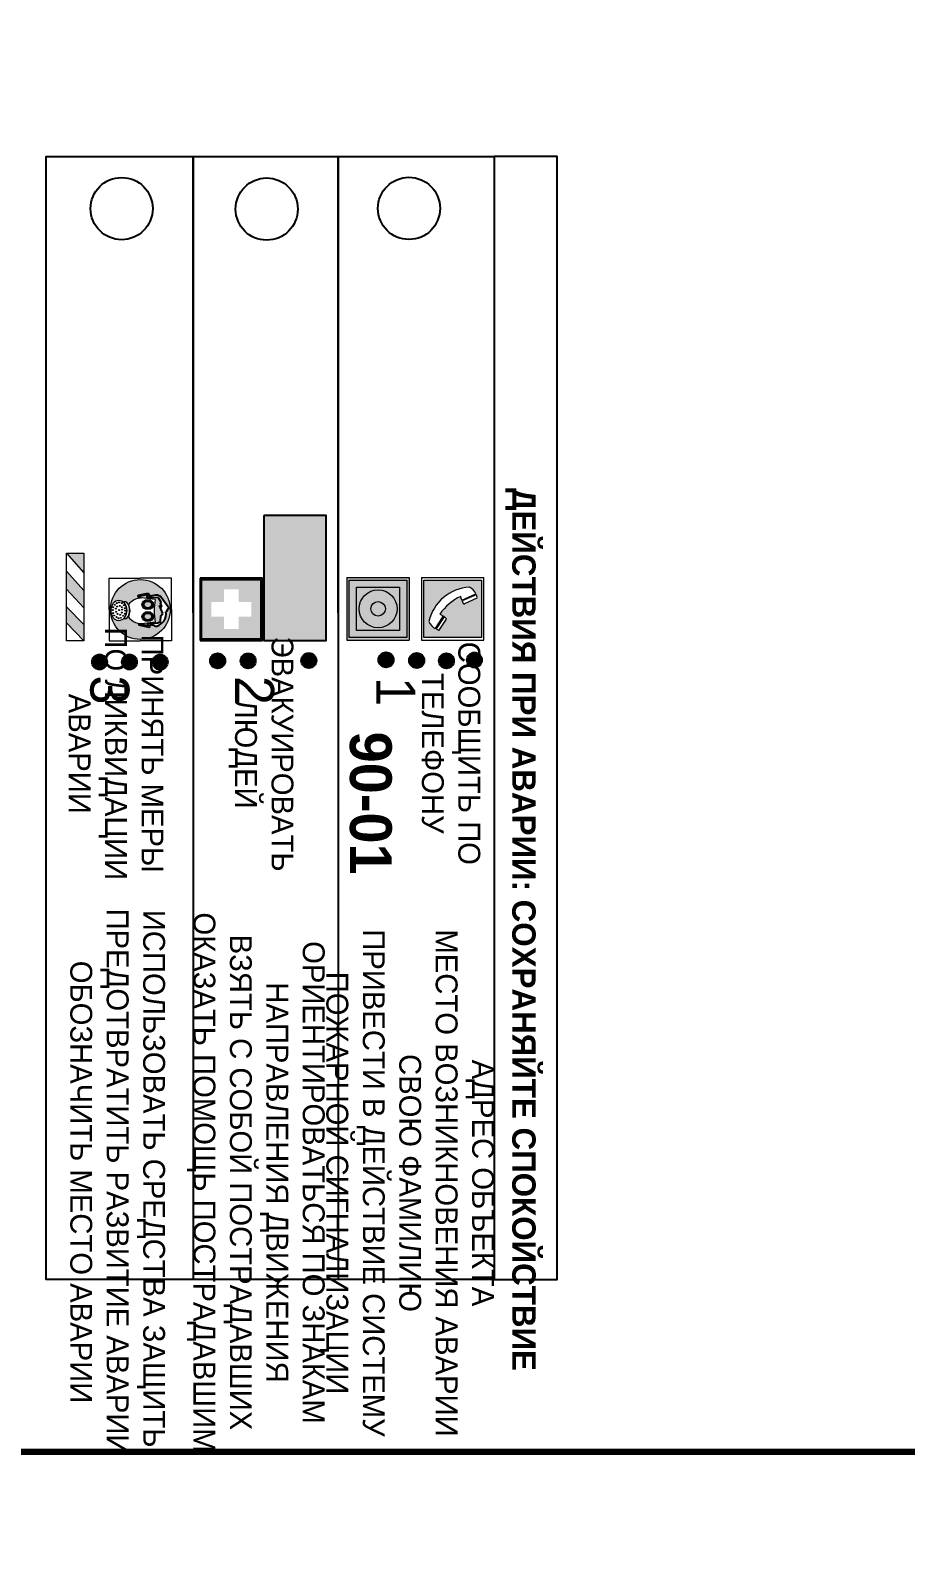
# Model space of a CAD drawing. Header units: millimetres. Extents: x 13114 to 67229, y 22859 to 38520.
# Drawn here: x 17861.4 to 17973.5, y 30485.7 to 30681.1 of the extents above; entities that cross this region are included whole.
import ezdxf

# ---------------------------------------------------------------- set-up
doc = ezdxf.new("R2010")
doc.units = ezdxf.units.MM
doc.styles.add('обычный', font='arial.ttf')

# ---------------------------------------------------------------- blocks, each defined once
blk = doc.blocks.new('A$C38D26F80')
h = blk.add_hatch(color=5)
h.dxf.hatch_style = 1
h.paths.add_polyline_path([(-8.77, -4.48, 1), (-0.19, -4.48, 1)])
h.paths.add_polyline_path([(-6.75, -3.58), (-6.75, -3.31), (-6.62, -3.22), (-6.5, -3.22), (-6.42, -3.3), (-6.39, -3.28), (-6.59, -2.23), (-6.59, -2.01), (-6.38, -1.58), (-4.76, -0.4), (-4.13, -0.79, -0.362848), (-2.1, -2.1, -0.201049), (-2.17, -2.48, 0.085434), (-2.26, -3.13), (-1.9, -3.16), (-2.25, -4.7), (-2.4, -4.59), (-2.43, -4.34), (-2.36, -4.34), (-2.14, -3.34), (-2.47, -3.42), (-2.58, -1.95), (-2.77, -1.58), (-3.58, -1.52), (-3.92, -1.26), (-5.05, -1.73), (-4.87, -1.39), (-5.41, -1.6), (-5.41, -1.46), (-6.13, -1.87), (-6.18, -3.5), (-6.56, -3.47), (-6.37, -4.59), (-6.16, -4.43), (-6.16, -4.66), (-6.36, -4.79), (-6.37, -4.8), (-6.51, -4.76)], flags=16)
h.paths.add_polyline_path([(-6.51, -4.76), (-6.36, -4.79), (-6.37, -4.8)], flags=0)
h.paths.add_polyline_path([(-5.92, -2.34, 0.089508), (-2.67, -2.35), (-2.48, -3.88, -0.268602), (-3.4, -6.18, 0.262449), (-5.2, -6.18, -0.268602), (-6.11, -3.88)], flags=16)
edge = h.paths.add_edge_path(flags=16)
edge.add_ellipse((-5.19, -3.41), major_axis=(0, 0.842), ratio=0.848992, start_angle=0, end_angle=360)
edge = h.paths.add_edge_path(flags=0)
edge.add_ellipse((-5.19, -3.39), major_axis=(0, 0.665), ratio=0.853798, start_angle=0, end_angle=360)
edge = h.paths.add_edge_path(flags=0)
edge.add_ellipse((-5.19, -3.4), major_axis=(0, 0.528), ratio=0.864094, start_angle=0, end_angle=360)
edge = h.paths.add_edge_path(flags=16)
edge.add_ellipse((-3.47, -3.4), major_axis=(0, 0.842), ratio=0.848992, start_angle=0, end_angle=360)
h.paths.add_polyline_path([(-3.13, -6.45), (-3.13, -6.84, 0.383174), (-5.57, -6.85), (-5.57, -6.49, -0.369952)], flags=16)
edge = h.paths.add_edge_path(flags=0)
edge.add_ellipse((-3.47, -3.39), major_axis=(0, 0.665), ratio=0.853798, start_angle=0, end_angle=360)
edge = h.paths.add_edge_path(flags=0)
edge.add_ellipse((-3.47, -3.4), major_axis=(0, 0.528), ratio=0.864094, start_angle=0, end_angle=360)
edge = h.paths.add_edge_path(flags=16)
edge.add_ellipse((-4.34, -7.57), major_axis=(-1.48, 0), ratio=0.744955, start_angle=0, end_angle=360)
h.paths.add_polyline_path([(-5.01, -6.85, -1), (-5.15, -6.85, -1)], flags=0)
h.paths.add_polyline_path([(-5.33, -7.14, -1), (-5.47, -7.14, -1)], flags=0)
h.paths.add_polyline_path([(-4.61, -6.71, -1), (-4.74, -6.71, -1)], flags=16)
h.paths.add_polyline_path([(-5.43, -7.51, -1), (-5.57, -7.51, -1)], flags=0)
h.paths.add_polyline_path([(-4.26, -6.67, -1), (-4.4, -6.67, -1)], flags=16)
h.paths.add_polyline_path([(-4.74, -7.14, -1), (-4.88, -7.14, -1)], flags=0)
h.paths.add_polyline_path([(-4.93, -7.43, -1), (-5.07, -7.43, -1)], flags=0)
h.paths.add_polyline_path([(-4.41, -7.07, -1), (-4.54, -7.07, -1)], flags=0)
h.paths.add_polyline_path([(-5.33, -7.87, -1), (-5.46, -7.87, -1)], flags=0)
h.paths.add_polyline_path([(-3.8, -6.71, -1), (-3.94, -6.71, -1)], flags=16)
h.paths.add_polyline_path([(-4.85, -7.78, -1), (-4.98, -7.78, -1)], flags=0)
h.paths.add_polyline_path([(-3.96, -7.14, -1), (-4.1, -7.14, -1)], flags=0)
h.paths.add_polyline_path([(-4.33, -7.53, -1), (-4.47, -7.53, -1)], flags=0)
h.paths.add_polyline_path([(-5.09, -8.12, -1), (-5.23, -8.12, -1)], flags=0)
h.paths.add_polyline_path([(-3.5, -6.94, -1), (-3.64, -6.94, -1)], flags=0)
h.paths.add_polyline_path([(-4.54, -7.97, -1), (-4.68, -7.97, -1)], flags=0)
h.paths.add_polyline_path([(-3.66, -7.39, -1), (-3.8, -7.39, -1)], flags=0)
h.paths.add_polyline_path([(-4.73, -8.35, -1), (-4.86, -8.35, -1)], flags=0)
h.paths.add_polyline_path([(-4.09, -7.96, -1), (-4.23, -7.96, -1)], flags=0)
h.paths.add_polyline_path([(-3.77, -7.74, -1), (-3.91, -7.74, -1)], flags=0)
h.paths.add_polyline_path([(-3.22, -7.27, -1), (-3.35, -7.27, -1)], flags=0)
h.paths.add_polyline_path([(-4.34, -8.4, -1), (-4.47, -8.4, -1)], flags=0)
h.paths.add_polyline_path([(-3.16, -7.61, -1), (-3.3, -7.61, -1)], flags=0)
h.paths.add_polyline_path([(-3.9, -8.35, -1), (-4.04, -8.35, -1)], flags=0)
h.paths.add_polyline_path([(-3.32, -7.91, -1), (-3.46, -7.91, -1)], flags=0)
h.paths.add_polyline_path([(-3.55, -8.23, -1), (-3.69, -8.23, -1)], flags=0)
at = {"color": 5, "lineweight": 5}
for p, q in [((-4.48, 0), (-8.96, 0)), ((-8.96, 0), (-8.96, -4.48)), ((-4.48, 0), (0, 0)), ((0, 0), (0, -4.48)), ((-6.59, -2.01), (-6.38, -1.58)), ((-6.59, -2.23), (-6.59, -2.01)), ((-6.38, -1.58), (-4.76, -0.4)), ((-6.13, -1.87), (-6.18, -3.5)), ((-5.41, -1.46), (-6.13, -1.87)), ((-4.87, -1.39), (-5.41, -1.6)), ((-5.41, -1.6), (-5.41, -1.46)), ((-3.92, -1.26), (-5.05, -1.73)), ((-5.05, -1.73), (-4.87, -1.39)), ((-4.76, -0.4), (-4.13, -0.79)), ((-3.58, -1.52), (-3.92, -1.26)), ((-2.77, -1.58), (-3.58, -1.52)), ((-2.58, -1.95), (-2.77, -1.58)), ((-2.47, -3.42), (-2.58, -1.95)), ((-6.75, -3.31), (-6.62, -3.22)), ((-6.75, -3.58), (-6.75, -3.31)), ((-6.51, -4.76), (-6.75, -3.58)), ((-6.62, -3.22), (-6.5, -3.22)), ((-6.39, -3.28), (-6.59, -2.23)), ((-6.18, -3.5), (-6.56, -3.47)), ((-6.56, -3.47), (-6.37, -4.59)), ((-6.5, -3.22), (-6.42, -3.3)), ((-6.42, -3.3), (-6.39, -3.28)), ((-5.92, -2.34), (-6.11, -3.88)), ((-2.67, -2.34), (-2.48, -3.88)), ((-2.14, -3.34), (-2.47, -3.42)), ((-2.43, -4.34), (-2.4, -4.59)), ((-2.43, -4.34), (-2.36, -4.34)), ((-2.36, -4.34), (-2.14, -3.34)), ((-1.9, -3.16), (-2.26, -3.13)), ((-2.25, -4.7), (-1.9, -3.16)), ((-8.96, -8.96), (-8.96, -4.48)), ((-6.37, -4.8), (-6.51, -4.76)), ((-6.37, -4.59), (-6.16, -4.43)), ((-6.16, -4.66), (-6.37, -4.8)), ((-6.16, -4.43), (-6.16, -4.66)), ((-5.57, -6.49), (-5.57, -6.85)), ((-3.13, -6.45), (-3.13, -6.84)), ((-2.4, -4.59), (-2.25, -4.7)), ((0, -8.96), (0, -4.48)), ((-4.48, -8.96), (-8.96, -8.96)), ((-4.48, -8.96), (0, -8.96))]:
    blk.add_line(p, q, dxfattribs=at)
at = {"color": 5}
for p, q in [((-6.59, -2.01), (-6.38, -1.58)), ((-6.59, -2.23), (-6.59, -2.01)), ((-6.38, -1.58), (-4.76, -0.4)), ((-6.13, -1.87), (-6.18, -3.5)), ((-5.41, -1.46), (-6.13, -1.87)), ((-4.87, -1.39), (-5.41, -1.6)), ((-5.41, -1.6), (-5.41, -1.46)), ((-3.92, -1.26), (-5.05, -1.73)), ((-5.05, -1.73), (-4.87, -1.39)), ((-4.76, -0.4), (-4.13, -0.79)), ((-3.58, -1.52), (-3.92, -1.26)), ((-2.77, -1.58), (-3.58, -1.52)), ((-2.58, -1.95), (-2.77, -1.58)), ((-2.47, -3.42), (-2.58, -1.95)), ((-6.75, -3.31), (-6.62, -3.22)), ((-6.75, -3.58), (-6.75, -3.31)), ((-6.51, -4.76), (-6.75, -3.58)), ((-6.62, -3.22), (-6.5, -3.22)), ((-6.39, -3.28), (-6.59, -2.23)), ((-6.18, -3.5), (-6.56, -3.47)), ((-6.56, -3.47), (-6.37, -4.59)), ((-6.5, -3.22), (-6.42, -3.3)), ((-6.42, -3.3), (-6.39, -3.28)), ((-2.14, -3.34), (-2.47, -3.42)), ((-2.4, -4.59), (-2.43, -4.34)), ((-2.43, -4.34), (-2.36, -4.34)), ((-2.36, -4.34), (-2.14, -3.34)), ((-2.26, -3.13), (-1.9, -3.16)), ((-1.9, -3.16), (-2.25, -4.7)), ((-6.37, -4.8), (-6.51, -4.76)), ((-6.36, -4.79), (-6.51, -4.76)), ((-6.37, -4.59), (-6.16, -4.43)), ((-6.16, -4.66), (-6.37, -4.8)), ((-6.16, -4.66), (-6.36, -4.79)), ((-6.16, -4.43), (-6.16, -4.66)), ((-2.25, -4.7), (-2.4, -4.59))]:
    blk.add_line(p, q, dxfattribs=at)
at = {"color": 5, "lineweight": 5}
for centre, radius in [((-4.48, -4.48), 4.29), ((-5.5, -7.51), 0.0678), ((-5.4, -7.14), 0.0678), ((-5.4, -7.87), 0.0678), ((-5.16, -8.12), 0.0678), ((-5.08, -6.85), 0.0678), ((-5, -7.43), 0.0678), ((-4.91, -7.78), 0.0678), ((-4.81, -7.14), 0.0678), ((-4.79, -8.35), 0.0678), ((-4.67, -6.71), 0.0678), ((-4.61, -7.97), 0.0678), ((-4.47, -7.07), 0.0678), ((-4.4, -7.53), 0.0678), ((-4.4, -8.4), 0.0678), ((-4.33, -6.67), 0.0678), ((-4.16, -7.96), 0.0678), ((-4.03, -7.14), 0.0678), ((-3.97, -8.35), 0.0678), ((-3.87, -6.71), 0.0678), ((-3.84, -7.74), 0.0678), ((-3.73, -7.39), 0.0678), ((-3.62, -8.23), 0.0678), ((-3.57, -6.94), 0.0678), ((-3.39, -7.91), 0.0678), ((-3.28, -7.27), 0.0678), ((-3.23, -7.61), 0.0678)]:
    blk.add_circle(centre, radius, dxfattribs=at)
at = {"color": 5}
for centre, radius, start, end in [((-3.89, -2.66), 1.88, 17.387, 97.1599), ((-2.6, -2.2), 0.511, 326.3906, 11.8614), ((-0.35, -3.07), 1.91, 162.2553, 181.7878)]:
    blk.add_arc(centre, radius, start, end, dxfattribs=at)
at = {"color": 5, "lineweight": 5}
for centre, radius, start, end in [((-2.6, -2.2), 0.513, 326.4781, 11.7739), ((-3.66, -4.24), 2.47, 171.573, 231.7124), ((-4.28, 6.66), 9.15, 259.6987, 280.1569), ((-4.93, -4.24), 2.47, 308.2876, 8.427), ((-0.47, -3.05), 1.79, 161.5846, 182.4584), ((-4.33, -7.88), 1.87, 50.358, 131.5662), ((-4.34, -8.2), 1.82, 48.4943, 132.3565), ((-4.3, -7.78), 1.83, 60.5889, 119.4111)]:
    blk.add_arc(centre, radius, start, end, dxfattribs=at)
for centre, major_axis, ratio in [((-5.19, -3.41), (0, 0.842), 0.848992), ((-5.19, -3.39), (0, 0.665), 0.853798), ((-5.19, -3.4), (0, 0.528), 0.864094), ((-3.47, -3.4), (0, 0.842), 0.848992), ((-3.47, -3.39), (0, 0.665), 0.853798), ((-3.47, -3.4), (0, 0.528), 0.864094), ((-4.34, -7.57), (-1.48, 0), 0.744955)]:
    blk.add_ellipse(centre, major_axis=major_axis, ratio=ratio, dxfattribs=at)
blk = doc.blocks.new('A$C47DD6509')
at = {"lineweight": 5}
for points in [[(-8.69, 0), (-11.19, 0), (-11.19, -2.22)], [(-4.22, 0), (-6.45, 0), (-8.91, -2.22), (-6.61, -2.22)], [(0, 0), (-2.09, 0), (-4.36, -2.22), (-2.29, -2.22)]]:
    blk.add_hatch(color=242, dxfattribs=at).paths.add_polyline_path(points)
at = {"color": 242, "lineweight": 5}
for p, q in [((-11.19, -2.22), (-8.69, 0)), ((-11.19, -2.22), (-11.19, 0)), ((-11.19, 0), (-8.69, 0)), ((-11.19, 0), (0, 0)), ((-8.91, -2.22), (-6.45, 0)), ((-6.61, -2.22), (-4.22, 0)), ((-4.36, -2.22), (-2.09, 0)), ((-2.29, -2.22), (0, 0)), ((0, 0), (0, -2.22)), ((0, -2.22), (-11.19, -2.22))]:
    blk.add_line(p, q, dxfattribs=at)
blk = doc.blocks.new('A$C32E8229D')
at = {"true_color": 0xffffff}
blk.add_hatch(color=7, dxfattribs=at).paths.add_polyline_path([(0, 0), (0, -8), (16, -8), (16, 0)])
h = blk.add_hatch(color=126)
h.paths.add_polyline_path([(0.2, -0.2), (15.8, -0.2), (15.8, -7.8), (0.2, -7.8)])
h.paths.add_polyline_path([(13.49, -2.05), (12.08, -2.05), (11.37, -2.63, 0.162397), (11.29, -2.84), (11.29, -3.63), (10.35, -3.63), (10.35, -4.05), (11.68, -4.05), (11.68, -3.48), (12.26, -4.28), (11.29, -5.1), (11.29, -6.78), (11.85, -6.78), (11.85, -5.44), (12.8, -4.64), (12.8, -5.94), (14.46, -5.94), (14.46, -5.39), (13.45, -5.39), (13.45, -3.97), (12.46, -2.59), (13.15, -2.59), (13.69, -3.34), (14.18, -3)], flags=16)
h.paths.add_polyline_path([(10.74, -1.82, 1), (11.8, -1.82, 1)], flags=16)
h.paths.add_polyline_path([(9.39, -3.59), (5.99, -3.59), (6.56, -3.03), (5.91, -3.03), (5.1, -3.83), (5.91, -4.64), (6.56, -4.64), (5.99, -4.09), (9.39, -4.09)], flags=16)
h.paths.add_polyline_path([(4.29, -1.08), (1.72, -1.08), (1.72, -6.6), (4.29, -6.6)], flags=16)
at = {"color": 126}
blk.add_lwpolyline([(16, -8), (0, -8), (0, 0), (16, 0)], close=True, dxfattribs=at)
blk = doc.blocks.new('A$C18900ED3')
h = blk.add_hatch(color=126)
h.paths.add_polyline_path([(-0.18, -0.18), (-7.02, -0.18), (-7.02, -7.02), (-0.18, -7.02)])
h.paths.add_polyline_path([(-5.89, -4.46), (-5.89, -2.77), (-4.46, -2.77), (-4.46, -1.31), (-2.77, -1.31), (-2.77, -2.77), (-1.33, -2.77), (-1.33, -4.46), (-2.77, -4.46), (-2.77, -5.89), (-4.46, -5.89), (-4.46, -4.46)], flags=16)
at = {"color": 126}
for p, q in [((-7.2, 0), (-7.2, -7.2)), ((0, 0), (-7.2, 0)), ((0, -7.2), (0, 0)), ((-7.02, -7.02), (-7.02, -0.18)), ((-7.02, -0.18), (-0.18, -0.18)), ((-0.18, -0.18), (-0.18, -7.02)), ((-0.18, -7.02), (-7.02, -7.02)), ((-7.2, -7.2), (0, -7.2))]:
    blk.add_line(p, q, dxfattribs=at)
blk = doc.blocks.new('A$C456E1F9C')
at = {"lineweight": 5}
h = blk.add_hatch(color=242, dxfattribs=at)
h.paths.add_polyline_path([(0.51, -1.47), (0.51, -13.26), (12.29, -13.26), (12.29, -1.47)])
h.paths.add_polyline_path([(5.42, -4.95, -0.254479), (4.78, -5.4), (3.52, -2.53, -0.209735), (4.23, -2.4)], flags=16)
h.paths.add_polyline_path([(8.53, -8.6), (10.87, -10.17), (10.54, -10.76), (8.03, -9.13, -0.192251)], flags=16)
h.paths.add_polyline_path([(4.61, -5.49, 0.005518), (3.87, -5.72, 0.128647), (7.49, -10.01, 0.00809), (7.83, -9.33), (10.47, -10.97, -0.16736), (8.99, -12.25, -0.327862), (1.95, -3.95, -0.166952), (3.36, -2.62)], flags=16)
at = {"color": 242, "lineweight": 5}
for p, q in [((0, -13.77), (0, -0.97)), ((12.8, -0.97), (0, -0.97)), ((4.61, -5.49), (3.36, -2.62)), ((3.52, -2.53), (4.78, -5.4)), ((4.23, -2.4), (5.42, -4.95)), ((12.8, -13.77), (12.8, -0.97)), ((7.83, -9.33), (10.47, -10.97)), ((8.03, -9.13), (10.54, -10.76)), ((10.81, -10.12), (8.53, -8.6)), ((10.54, -10.76), (10.8, -10.3)), ((10.8, -10.3), (10.81, -10.12)), ((0, -13.77), (12.8, -13.77))]:
    blk.add_line(p, q, dxfattribs=at)
blk.add_lwpolyline([(0.51, -1.47), (12.29, -1.47), (12.29, -13.26), (0.51, -13.26)], close=True, dxfattribs=at)
for centre, radius, start, end in [((4.59, -5.34), 2.99, 114.2845, 152.1974), ((4.02, -3.27), 0.891, 76.3284, 123.7092), ((11.12, -3.31), 9.19, 183.9915, 256.6009), ((14.98, -39.1), 35.17, 107.1487, 108.4135), ((13.86, -0.94), 11.08, 205.5536, 234.8762), ((4.68, -4.59), 0.824, 276.9621, 334.0723), ((-13.31, 0.8), 23.44, 332.5487, 334.4027), ((8.94, -9.5), 0.989, 114.4092, 157.9388), ((7.87, -9.46), 3, 291.9291, 329.9329)]:
    blk.add_arc(centre, radius, start, end, dxfattribs=at)
blk = doc.blocks.new('A$C54414219')
at = {"true_color": 0xffffff}
h = blk.add_hatch(color=7, dxfattribs=at)
h.paths.add_polyline_path([(2.39, -9.45), (2.39, -18.3), (11.23, -18.3), (11.23, -9.45)], flags=0)
h.paths.add_polyline_path([(10.71, -13.87, -1), (2.92, -13.87, -1)], flags=0)
h.paths.add_polyline_path([(8.3, -13.87, -1), (5.33, -13.87, -1)], flags=0)
h.paths.add_polyline_path([(0.41, -7.47), (0.41, -20.27), (13.21, -20.27), (13.21, -7.47)])
h.paths.add_polyline_path([(0.92, -19.77), (12.71, -19.77), (12.71, -7.98), (0.92, -7.98)], flags=16)
h.paths.add_polyline_path([(11.23, -9.45), (11.23, -18.3), (2.39, -18.3), (2.39, -9.45)], flags=0)
at = {"lineweight": 5}
h = blk.add_hatch(color=242, dxfattribs=at)
h.paths.add_polyline_path([(12.71, -7.98), (0.92, -7.98), (0.92, -19.77), (12.71, -19.77)])
h.paths.add_polyline_path([(11.23, -18.3), (2.39, -18.3), (2.39, -9.45), (11.23, -9.45)], flags=16)
h.paths.add_polyline_path([(10.71, -13.87, -1), (2.92, -13.87, -1)], flags=0)
h.paths.add_polyline_path([(8.3, -13.87, -1), (5.33, -13.87, -1)], flags=0)
at = {"true_color": 0xffffff}
h = blk.add_hatch(color=7, dxfattribs=at)
h.paths.add_polyline_path([(2.39, -9.45), (2.39, -18.3), (11.23, -18.3), (11.23, -9.45)])
h.paths.add_polyline_path([(10.71, -13.87, -1), (2.92, -13.87, -1)], flags=16)
h.paths.add_polyline_path([(8.3, -13.87, -1), (5.33, -13.87, -1)], flags=0)
at = {"lineweight": 5}
h = blk.add_hatch(color=242, dxfattribs=at)
h.paths.add_polyline_path([(2.92, -13.87, 1), (10.71, -13.87, 1)])
h.paths.add_polyline_path([(8.3, -13.87, -1), (5.33, -13.87, -1)], flags=16)
at = {"color": 242, "lineweight": 5}
for p, q in [((0.41, -20.27), (0.41, -7.47)), ((0.41, -7.47), (13.21, -7.47)), ((0.41, -7.47), (13.21, -7.47)), ((13.21, -20.27), (13.21, -7.47)), ((0.41, -20.27), (13.21, -20.27))]:
    blk.add_line(p, q, dxfattribs=at)
for points in [[(0.92, -7.98), (12.71, -7.98), (12.71, -19.77), (0.92, -19.77)], [(2.39, -9.45), (11.23, -9.45), (11.23, -18.3), (2.39, -18.3)]]:
    blk.add_lwpolyline(points, close=True, dxfattribs=at)
for radius in [3.89, 1.49]:
    blk.add_circle((6.81, -13.87), radius, dxfattribs=at)

msp = doc.modelspace()

# ---------------------------------------------------------------- hatches: boundary and pattern name
at = {"lineweight": 0}
h = msp.add_hatch(color=256, dxfattribs=at)
h.dxf.hatch_style = 1
h.paths.add_polyline_path([(17906.99, 30601.47, 1), (17906.99, 30599.54, 1)])
h = msp.add_hatch(color=256, dxfattribs=at)
h.dxf.hatch_style = 1
h.paths.add_polyline_path([(17918.31, 30601.46, 1), (17918.31, 30599.53, 1)])
h = msp.add_hatch(color=256, dxfattribs=at)
h.dxf.hatch_style = 1
h.paths.add_polyline_path([(17870.29, 30601.2, 1), (17870.29, 30599.27, 1)])
h = msp.add_hatch(color=256, dxfattribs=at)
h.dxf.hatch_style = 1
h.paths.add_polyline_path([(17874.12, 30601.2, 1), (17874.12, 30599.27, 1)])
h = msp.add_hatch(color=256, dxfattribs=at)
h.dxf.hatch_style = 1
h.paths.add_polyline_path([(17878.06, 30601.2, 1), (17878.06, 30599.27, 1)])
h = msp.add_hatch(color=256, dxfattribs=at)
h.dxf.hatch_style = 1
h.paths.add_polyline_path([(17885.42, 30601.36, 1), (17885.42, 30599.42, 1)])
h = msp.add_hatch(color=256, dxfattribs=at)
h.dxf.hatch_style = 1
h.paths.add_polyline_path([(17889.32, 30601.35, 1), (17889.32, 30599.42, 1)])
h = msp.add_hatch(color=256, dxfattribs=at)
h.dxf.hatch_style = 1
h.paths.add_polyline_path([(17897.1, 30601.39, 1), (17897.1, 30599.46, 1)])
h = msp.add_hatch(color=256, dxfattribs=at)
h.dxf.hatch_style = 1
h.paths.add_polyline_path([(17910.92, 30601.39, 1), (17910.92, 30599.46, 1)])
h = msp.add_hatch(color=256, dxfattribs=at)
h.dxf.hatch_style = 1
h.paths.add_polyline_path([(17914.73, 30601.35, 1), (17914.73, 30599.42, 1)])

# ---------------------------------------------------------------- linework, layer by layer
at = {"color": 1, "lineweight": 100}
for points in [[(17758.64, 30894.13), (18358.64, 30894.13), (18358.64, 30499.13), (17758.64, 30499.13)], [(17758.64, 30499.13), (18358.64, 30499.13), (18358.64, 30104.13), (17758.64, 30104.13)]]:
    msp.add_lwpolyline(points, close=True, dxfattribs=at)
for points in [[(17920.85, 30664.94), (17920.85, 30521.17), (17863.45, 30521.17), (17863.45, 30664.94)], [(17920.85, 30664.94), (17920.85, 30521.17), (17928.9, 30521.17), (17928.9, 30664.94)]]:
    msp.add_lwpolyline(points, close=True)
for points in [[(17882.28, 30606.52), (17882.28, 30664.94), (17882.28, 30521.17)], [(17900.85, 30606.52), (17900.85, 30664.94), (17900.85, 30521.17)]]:
    msp.add_lwpolyline(points)
for centre, radius in [((17873.12, 30658.28), 3.98), ((17891.7, 30658.22), 3.98), ((17909.93, 30658.31), 3.98), ((17906.99, 30600.51), 0.966), ((17918.31, 30600.49), 0.966), ((17870.29, 30600.24), 0.966), ((17874.12, 30600.24), 0.966), ((17878.06, 30600.23), 0.966), ((17885.42, 30600.39), 0.966), ((17889.32, 30600.38), 0.966), ((17897.1, 30600.42), 0.966), ((17910.92, 30600.43), 0.966), ((17914.73, 30600.39), 0.966)]:
    msp.add_circle(centre, radius)

# ---------------------------------------------------------------- block references
at = {"xscale": -1, "rotation": 270}
msp.add_blockref('A$C32E8229D', (17899.32, 30602.98), dxfattribs=at)
at = {"color": 242, "true_color": 0xc1121c, "rotation": 270}
msp.add_blockref('A$C47DD6509', (17868.29, 30602.96), dxfattribs=at)
at = {"rotation": 270}
for name, p, xscale, yscale, zscale in [('A$C38D26F80', (17879.51, 30602.96), 0.8928571427240968, 0.8928571427240968, 0.8928571427240968), ('A$C18900ED3', (17891.17, 30602.98), 1.111111111007631, 1.111111111007631, 1.111111111007631), ('A$C54414219', (17914.64, 30611.3), 0.625, 0.625, 0.625), ('A$C456E1F9C', (17920.13, 30611.05), 0.625, 0.625, 0.625)]:
    msp.add_blockref(name, p, dxfattribs=dict(at, xscale=xscale, yscale=yscale, zscale=zscale))

# ---------------------------------------------------------------- texts
at = {"lineweight": 0, "attachment_point": 5, "rotation": 270, "style": 'обычный'}
for s, insert, char_height, width in [('{\\fProxima Nova Rg|b1|i0|c204|p2;ДЕЙСТВИЯ ПРИ АВАРИИ: СОХРАНЯЙТЕ СПОКОЙСТВИЕ\\H1.6644x; }', (17924.22, 30565.99), 3, 175.1736), ('{\\fProxima Nova Rg|b0|i0|c204|p2;ПРИНЯТЬ МЕРЫ \\PПО ЛИКВИДАЦИИ \\PАВАРИИ}', (17872.4, 30588.49), 2.8, 126.6484), ('{\\fProxima Nova Rg|b0|i0|c204|p2;ЭВАКУИРОВАТЬ \\PЛЮДЕЙ}', (17890.98, 30588.45), 2.8, 126.6484), ('{\\fProxima Nova Rg|b0|i0|c204|p2;СООБЩИТЬ ПО \\PТЕЛЕФОНУ}', (17915.3, 30588.55), 2.8, 126.6484), ('{\\fProxima Nova Rg|b0|i0|c204|p2;3\\H1.1967x; }', (17871.57, 30596.66), 5, 126.6484), ('{\\fProxima Nova Rg|b0|i0|c204|p2;2\\H1.1967x; }', (17890.15, 30596.6), 5, 126.6484), ('{\\fProxima Nova Rg|b0|i0|c204|p2;1\\H1.1667x; }', (17908.23, 30596.45), 5, 126.6484), ('{\\fProxima Nova Rg|b1|i0|c204|p2;\\H1.0714x;90-01\\fProxima Nova Rg|b0|i0|c204|p2;\\H0.93331x; \\H1.3449x; }', (17905, 30582.17), 5, 126.6484), ('\\pi-8.4,l8.4,t8.4;{\\fProxima Nova Rg|b0|i0|c204|p2;ИСПОЛЬЗОВАТЬ СРЕДСТВА ЗАЩИТЫ \\PПРЕДОТВРАТИТЬ РАЗВИТИЕ АВАРИИ\\PОБОЗНАЧИТЬ МЕСТО АВАРИИ}', (17872.59, 30533.67), 2.8, 126.6484), ('\\pi-8.4,l8.4,t8.4;{\\fProxima Nova Rg|b0|i0|c204|p2;ОРИЕНТИРОВАТЬСЯ ПО ЗНАКАМ \\PНАПРАВЛЕНИЯ ДВИЖЕНИЯ\\PВЗЯТЬ С СОБОЙ ПОСТРАДАВШИХ\\PОКАЗАТЬ ПОМОЩЬ ПОСТРАДАВШИМ}', (17890.32, 30533.61), 2.8, 126.6484), ('\\pi-8.4,l8.4,t8.4;{\\fProxima Nova Rg|b0|i0|c204|p2;АДРЕС ОБЪЕКТА\\PМЕСТО ВОЗНИКНОВЕНИЯ АВАРИИ\\PСВОЮ ФАМИЛИЮ\\PПРИВЕСТИ В ДЕЙСТВИЕ СИСТЕМУ \\PПОЖАРНОЙ СИГНАЛИЗАЦИИ}', (17909.68, 30533.54), 2.8, 126.6484)]:
    msp.add_mtext(s, dxfattribs=dict(at, insert=insert, char_height=char_height, width=width))

doc.saveas('drawing.dxf')
